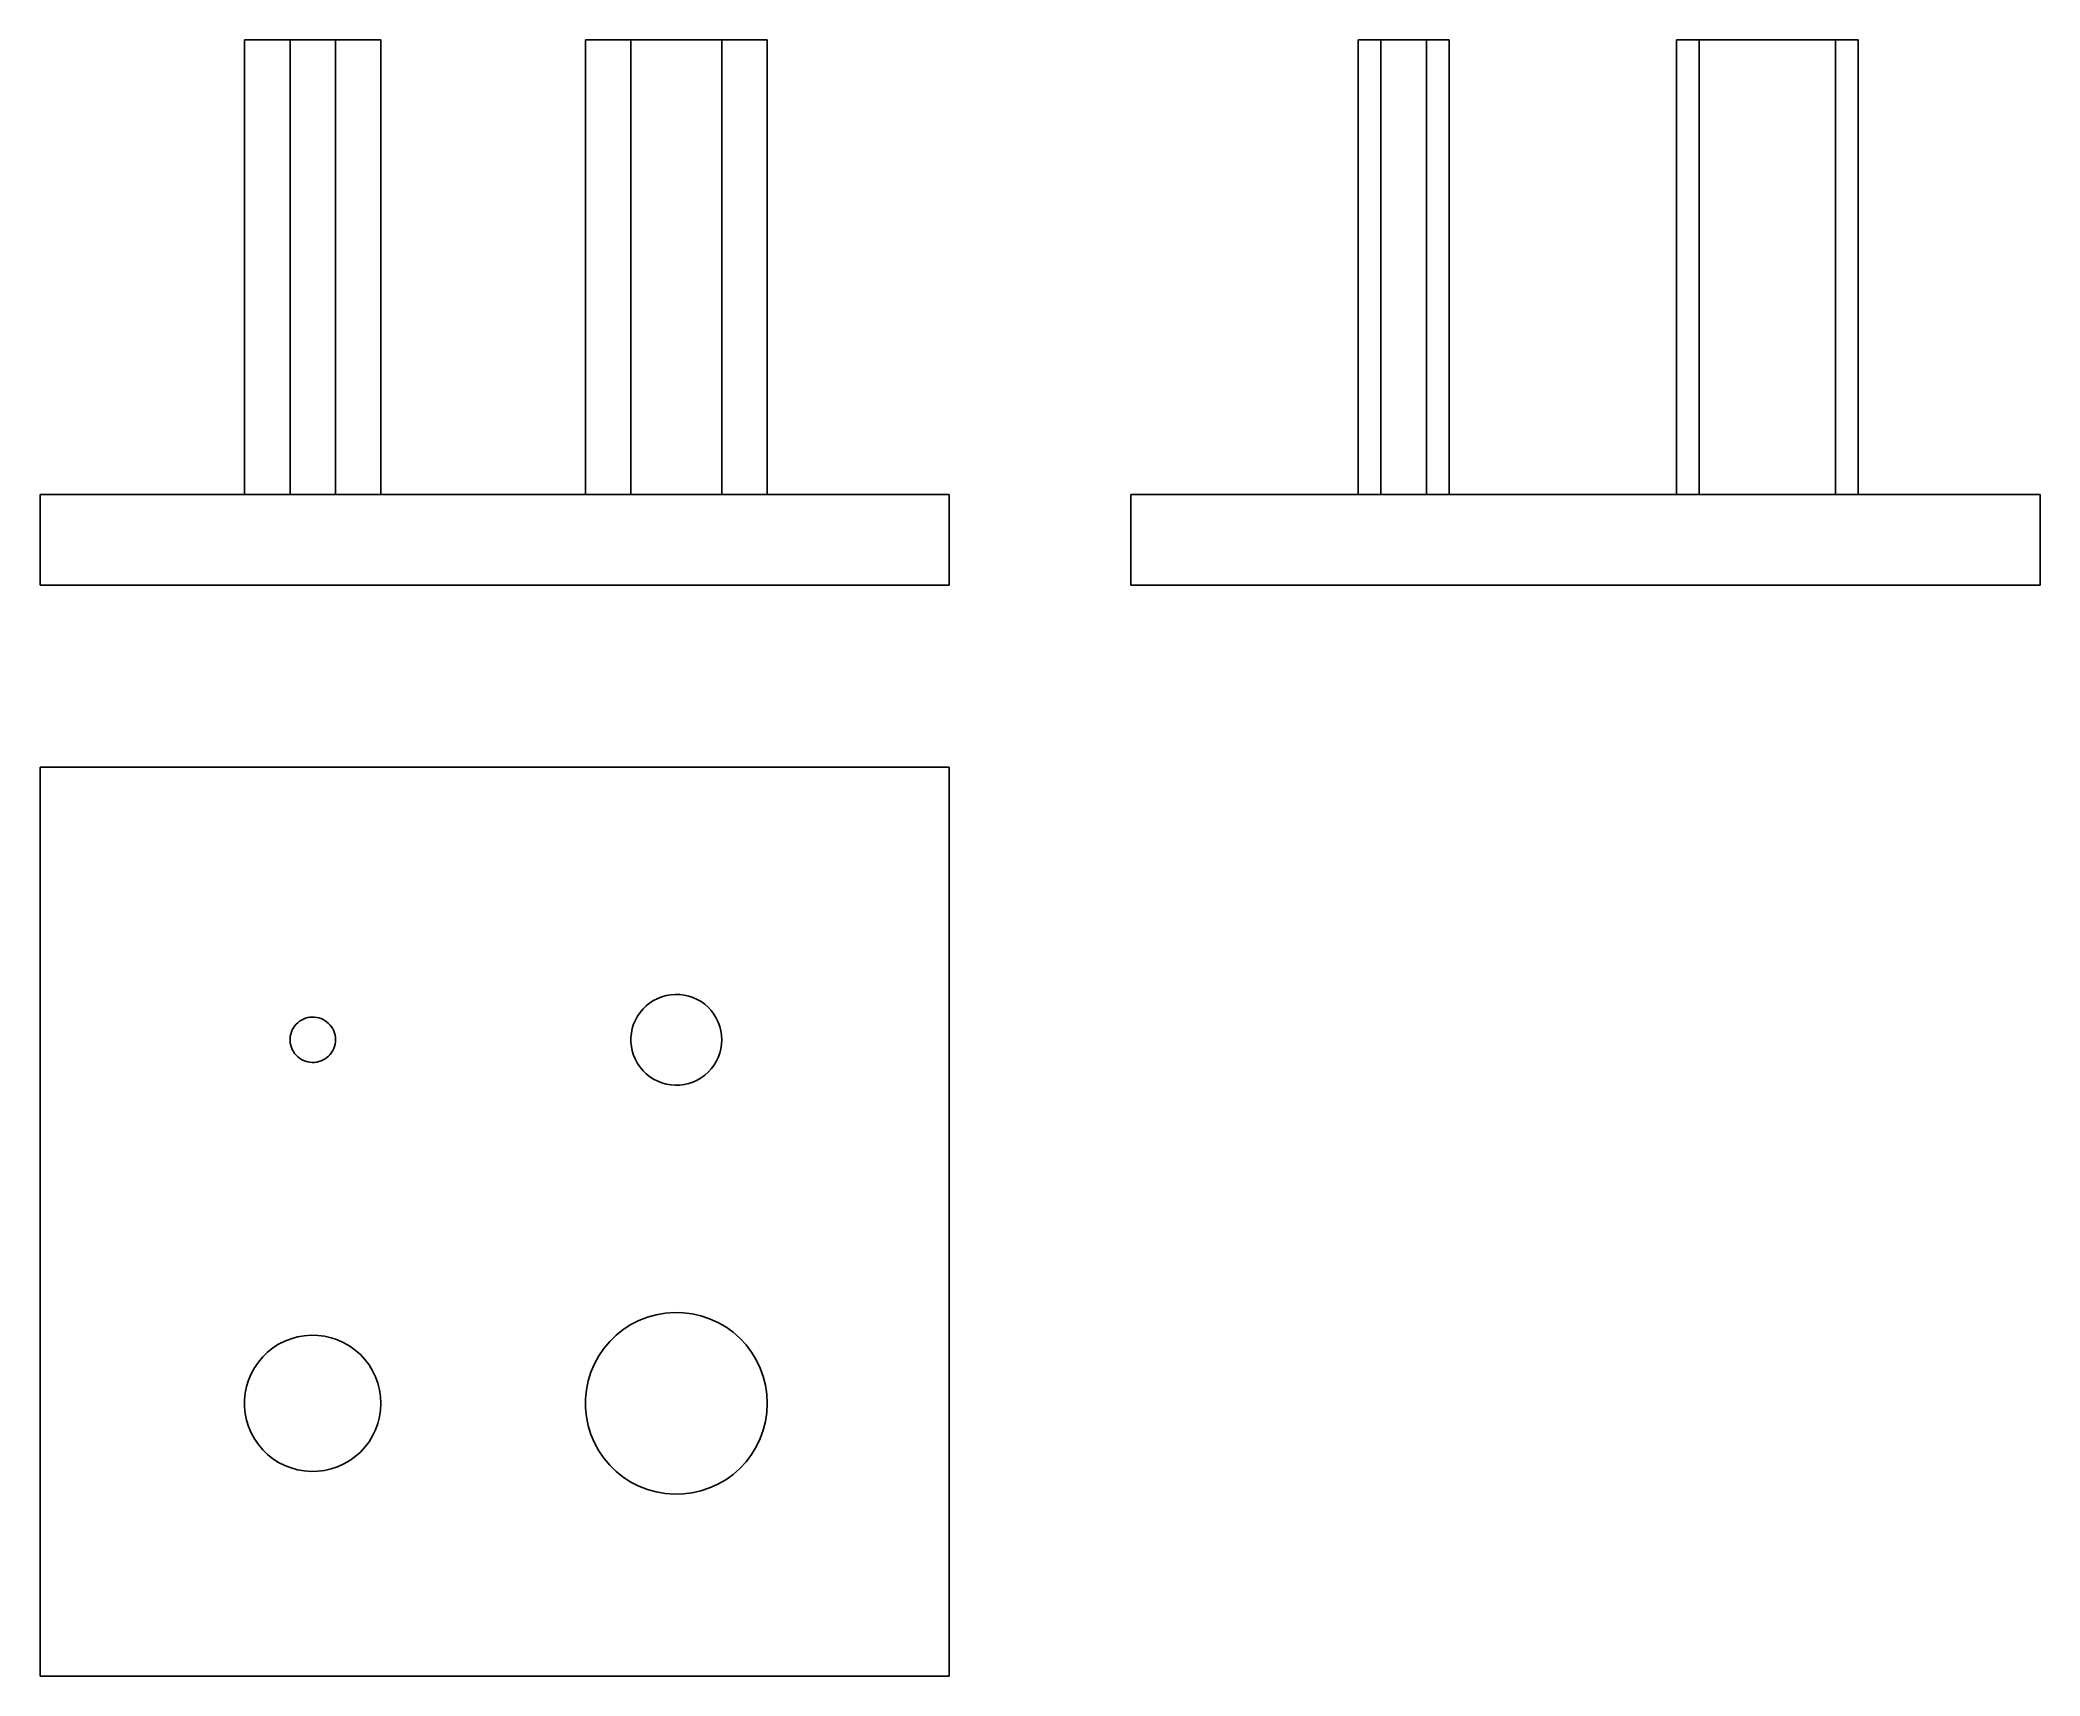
# Model space of a CAD drawing. Extents: x 0 to 1.65, y 0 to 1.35.
import ezdxf

# ---------------------------------------------------------------- set-up
doc = ezdxf.new("R2010")
doc.units = 0
doc.linetypes.add('HIDDEN', pattern=[0.037501, 0.025013, -0.012488])
for name, color, linetype in [('FRONT', 7, 'CONTINUOUS'), ('FRONT_HID', 7, 'HIDDEN'), ('LEFT', 7, 'CONTINUOUS'), ('LEFT_HID', 7, 'HIDDEN'), ('TOP', 7, 'CONTINUOUS')]:
    doc.layers.add(name, color=color, linetype=linetype)

msp = doc.modelspace()

# ---------------------------------------------------------------- linework, layer by layer
at = {"layer": 'FRONT'}
for p, q in [((0.28125, 1.35), (0.16875, 1.35)), ((0.16875, 1.35), (0.16875, 0.975)), ((0.24375, 1.35), (0.20625, 1.35)), ((0.20625, 1.35), (0.20625, 0.975)), ((0.24375, 0.975), (0.24375, 1.35)), ((0.28125, 0.975), (0.28125, 1.35)), ((0.4875, 1.35), (0.45, 1.35)), ((0.45, 1.35), (0.45, 0.975)), ((0.5625, 1.35), (0.4875, 1.35)), ((0.4875, 1.35), (0.4875, 0.975)), ((0.5625, 0.975), (0.5625, 1.35)), ((0.6, 0.975), (0.6, 1.35)), ((0.75, 0.975), (0, 0.975)), ((0, 0.9), (0, 0.975)), ((0.75, 0.9), (0.75, 0.975)), ((0.75, 0.9), (0, 0.9))]:
    msp.add_line(p, q, dxfattribs=at)
at = {"layer": 'FRONT_HID', "linetype": 'HIDDEN'}
for p, q in [((0.45, 1.35), (0.6, 1.35)), ((0.6, 1.35), (0.4875, 1.35)), ((0.28125, 0.975), (0.16875, 0.975)), ((0.16875, 0.975), (0.28125, 0.975)), ((0.24375, 0.975), (0.20625, 0.975)), ((0.20625, 0.975), (0.24375, 0.975)), ((0.6, 0.975), (0.45, 0.975)), ((0.45, 0.975), (0.6, 0.975)), ((0.5625, 0.975), (0.4875, 0.975)), ((0.4875, 0.975), (0.5625, 0.975)), ((0.174107, 0.9), (0.170536, 0.9)), ((0.170536, 0.9), (0.174107, 0.9)), ((0.177679, 0.9), (0.174107, 0.9)), ((0.174107, 0.9), (0.177679, 0.9)), ((0.18125, 0.9), (0.177679, 0.9)), ((0.177679, 0.9), (0.18125, 0.9)), ((0.184821, 0.9), (0.18125, 0.9)), ((0.18125, 0.9), (0.184821, 0.9)), ((0.188393, 0.9), (0.184821, 0.9)), ((0.184821, 0.9), (0.188393, 0.9)), ((0.191964, 0.9), (0.188393, 0.9)), ((0.188393, 0.9), (0.191964, 0.9)), ((0.195536, 0.9), (0.191964, 0.9)), ((0.191964, 0.9), (0.195536, 0.9)), ((0.199107, 0.9), (0.195536, 0.9)), ((0.195536, 0.9), (0.199107, 0.9)), ((0.202679, 0.9), (0.199107, 0.9)), ((0.199107, 0.9), (0.202679, 0.9)), ((0.20625, 0.9), (0.202679, 0.9)), ((0.202679, 0.9), (0.20625, 0.9)), ((0.209821, 0.9), (0.20625, 0.9)), ((0.20625, 0.9), (0.209821, 0.9)), ((0.208036, 0.9), (0.206845, 0.9)), ((0.206845, 0.9), (0.208036, 0.9)), ((0.209226, 0.9), (0.208036, 0.9)), ((0.208036, 0.9), (0.209226, 0.9)), ((0.210417, 0.9), (0.209226, 0.9)), ((0.209226, 0.9), (0.210417, 0.9)), ((0.213393, 0.9), (0.209821, 0.9)), ((0.209821, 0.9), (0.213393, 0.9)), ((0.211607, 0.9), (0.210417, 0.9)), ((0.210417, 0.9), (0.211607, 0.9)), ((0.212798, 0.9), (0.211607, 0.9)), ((0.211607, 0.9), (0.212798, 0.9)), ((0.213988, 0.9), (0.212798, 0.9)), ((0.212798, 0.9), (0.213988, 0.9)), ((0.216964, 0.9), (0.213393, 0.9)), ((0.213393, 0.9), (0.216964, 0.9)), ((0.215179, 0.9), (0.213988, 0.9)), ((0.213988, 0.9), (0.215179, 0.9)), ((0.216369, 0.9), (0.215179, 0.9)), ((0.215179, 0.9), (0.216369, 0.9)), ((0.21756, 0.9), (0.216369, 0.9)), ((0.216369, 0.9), (0.21756, 0.9)), ((0.220536, 0.9), (0.216964, 0.9)), ((0.216964, 0.9), (0.220536, 0.9)), ((0.21875, 0.9), (0.21756, 0.9)), ((0.21756, 0.9), (0.21875, 0.9)), ((0.21994, 0.9), (0.21875, 0.9)), ((0.21875, 0.9), (0.21994, 0.9)), ((0.221131, 0.9), (0.21994, 0.9)), ((0.21994, 0.9), (0.221131, 0.9)), ((0.224107, 0.9), (0.220536, 0.9)), ((0.220536, 0.9), (0.224107, 0.9)), ((0.222321, 0.9), (0.221131, 0.9)), ((0.221131, 0.9), (0.222321, 0.9)), ((0.223512, 0.9), (0.222321, 0.9)), ((0.222321, 0.9), (0.223512, 0.9)), ((0.224702, 0.9), (0.223512, 0.9)), ((0.223512, 0.9), (0.224702, 0.9)), ((0.227679, 0.9), (0.224107, 0.9)), ((0.224107, 0.9), (0.227679, 0.9)), ((0.225893, 0.9), (0.224702, 0.9)), ((0.224702, 0.9), (0.225893, 0.9)), ((0.227083, 0.9), (0.225893, 0.9)), ((0.225893, 0.9), (0.227083, 0.9)), ((0.228274, 0.9), (0.227083, 0.9)), ((0.227083, 0.9), (0.228274, 0.9)), ((0.23125, 0.9), (0.227679, 0.9)), ((0.227679, 0.9), (0.23125, 0.9)), ((0.229464, 0.9), (0.228274, 0.9)), ((0.228274, 0.9), (0.229464, 0.9)), ((0.230655, 0.9), (0.229464, 0.9)), ((0.229464, 0.9), (0.230655, 0.9)), ((0.231845, 0.9), (0.230655, 0.9)), ((0.230655, 0.9), (0.231845, 0.9)), ((0.234821, 0.9), (0.23125, 0.9)), ((0.23125, 0.9), (0.234821, 0.9)), ((0.233036, 0.9), (0.231845, 0.9)), ((0.231845, 0.9), (0.233036, 0.9)), ((0.234226, 0.9), (0.233036, 0.9)), ((0.233036, 0.9), (0.234226, 0.9)), ((0.235417, 0.9), (0.234226, 0.9)), ((0.234226, 0.9), (0.235417, 0.9)), ((0.238393, 0.9), (0.234821, 0.9)), ((0.234821, 0.9), (0.238393, 0.9)), ((0.236607, 0.9), (0.235417, 0.9)), ((0.235417, 0.9), (0.236607, 0.9)), ((0.237798, 0.9), (0.236607, 0.9)), ((0.236607, 0.9), (0.237798, 0.9)), ((0.238988, 0.9), (0.237798, 0.9)), ((0.237798, 0.9), (0.238988, 0.9)), ((0.241964, 0.9), (0.238393, 0.9)), ((0.238393, 0.9), (0.241964, 0.9)), ((0.240179, 0.9), (0.238988, 0.9)), ((0.238988, 0.9), (0.240179, 0.9)), ((0.241369, 0.9), (0.240179, 0.9)), ((0.240179, 0.9), (0.241369, 0.9)), ((0.24256, 0.9), (0.241369, 0.9)), ((0.241369, 0.9), (0.24256, 0.9)), ((0.245536, 0.9), (0.241964, 0.9)), ((0.241964, 0.9), (0.245536, 0.9)), ((0.24375, 0.9), (0.24256, 0.9)), ((0.24256, 0.9), (0.24375, 0.9)), ((0.249107, 0.9), (0.245536, 0.9)), ((0.245536, 0.9), (0.249107, 0.9)), ((0.252679, 0.9), (0.249107, 0.9)), ((0.249107, 0.9), (0.252679, 0.9)), ((0.25625, 0.9), (0.252679, 0.9)), ((0.252679, 0.9), (0.25625, 0.9)), ((0.259821, 0.9), (0.25625, 0.9)), ((0.25625, 0.9), (0.259821, 0.9)), ((0.263393, 0.9), (0.259821, 0.9)), ((0.259821, 0.9), (0.263393, 0.9)), ((0.266964, 0.9), (0.263393, 0.9)), ((0.263393, 0.9), (0.266964, 0.9)), ((0.270536, 0.9), (0.266964, 0.9)), ((0.266964, 0.9), (0.270536, 0.9)), ((0.274107, 0.9), (0.270536, 0.9)), ((0.270536, 0.9), (0.274107, 0.9)), ((0.277679, 0.9), (0.274107, 0.9)), ((0.274107, 0.9), (0.277679, 0.9)), ((0.28125, 0.9), (0.277679, 0.9)), ((0.277679, 0.9), (0.28125, 0.9)), ((0.457143, 0.9), (0.452381, 0.9)), ((0.452381, 0.9), (0.457143, 0.9)), ((0.461905, 0.9), (0.457143, 0.9)), ((0.457143, 0.9), (0.461905, 0.9)), ((0.466667, 0.9), (0.461905, 0.9)), ((0.461905, 0.9), (0.466667, 0.9)), ((0.471429, 0.9), (0.466667, 0.9)), ((0.466667, 0.9), (0.471429, 0.9)), ((0.47619, 0.9), (0.471429, 0.9)), ((0.471429, 0.9), (0.47619, 0.9)), ((0.480952, 0.9), (0.47619, 0.9)), ((0.47619, 0.9), (0.480952, 0.9)), ((0.485714, 0.9), (0.480952, 0.9)), ((0.480952, 0.9), (0.485714, 0.9)), ((0.490476, 0.9), (0.485714, 0.9)), ((0.485714, 0.9), (0.490476, 0.9)), ((0.491071, 0.9), (0.48869, 0.9)), ((0.48869, 0.9), (0.491071, 0.9)), ((0.495238, 0.9), (0.490476, 0.9)), ((0.490476, 0.9), (0.495238, 0.9)), ((0.493452, 0.9), (0.491071, 0.9)), ((0.491071, 0.9), (0.493452, 0.9)), ((0.495833, 0.9), (0.493452, 0.9)), ((0.493452, 0.9), (0.495833, 0.9)), ((0.5, 0.9), (0.495238, 0.9)), ((0.495238, 0.9), (0.5, 0.9)), ((0.498214, 0.9), (0.495833, 0.9)), ((0.495833, 0.9), (0.498214, 0.9)), ((0.500595, 0.9), (0.498214, 0.9)), ((0.498214, 0.9), (0.500595, 0.9)), ((0.504762, 0.9), (0.5, 0.9)), ((0.5, 0.9), (0.504762, 0.9)), ((0.502976, 0.9), (0.500595, 0.9)), ((0.500595, 0.9), (0.502976, 0.9)), ((0.505357, 0.9), (0.502976, 0.9)), ((0.502976, 0.9), (0.505357, 0.9)), ((0.509524, 0.9), (0.504762, 0.9)), ((0.504762, 0.9), (0.509524, 0.9)), ((0.507738, 0.9), (0.505357, 0.9)), ((0.505357, 0.9), (0.507738, 0.9)), ((0.510119, 0.9), (0.507738, 0.9)), ((0.507738, 0.9), (0.510119, 0.9)), ((0.514286, 0.9), (0.509524, 0.9)), ((0.509524, 0.9), (0.514286, 0.9)), ((0.5125, 0.9), (0.510119, 0.9)), ((0.510119, 0.9), (0.5125, 0.9)), ((0.514881, 0.9), (0.5125, 0.9)), ((0.5125, 0.9), (0.514881, 0.9)), ((0.519048, 0.9), (0.514286, 0.9)), ((0.514286, 0.9), (0.519048, 0.9)), ((0.517262, 0.9), (0.514881, 0.9)), ((0.514881, 0.9), (0.517262, 0.9)), ((0.519643, 0.9), (0.517262, 0.9)), ((0.517262, 0.9), (0.519643, 0.9)), ((0.52381, 0.9), (0.519048, 0.9)), ((0.519048, 0.9), (0.52381, 0.9)), ((0.522024, 0.9), (0.519643, 0.9)), ((0.519643, 0.9), (0.522024, 0.9)), ((0.524405, 0.9), (0.522024, 0.9)), ((0.522024, 0.9), (0.524405, 0.9)), ((0.528571, 0.9), (0.52381, 0.9)), ((0.52381, 0.9), (0.528571, 0.9)), ((0.526786, 0.9), (0.524405, 0.9)), ((0.524405, 0.9), (0.526786, 0.9)), ((0.529167, 0.9), (0.526786, 0.9)), ((0.526786, 0.9), (0.529167, 0.9)), ((0.533333, 0.9), (0.528571, 0.9)), ((0.528571, 0.9), (0.533333, 0.9)), ((0.531548, 0.9), (0.529167, 0.9)), ((0.529167, 0.9), (0.531548, 0.9)), ((0.533929, 0.9), (0.531548, 0.9)), ((0.531548, 0.9), (0.533929, 0.9)), ((0.538095, 0.9), (0.533333, 0.9)), ((0.533333, 0.9), (0.538095, 0.9)), ((0.53631, 0.9), (0.533929, 0.9)), ((0.533929, 0.9), (0.53631, 0.9)), ((0.53869, 0.9), (0.53631, 0.9)), ((0.53631, 0.9), (0.53869, 0.9)), ((0.542857, 0.9), (0.538095, 0.9)), ((0.538095, 0.9), (0.542857, 0.9)), ((0.541071, 0.9), (0.53869, 0.9)), ((0.53869, 0.9), (0.541071, 0.9)), ((0.543452, 0.9), (0.541071, 0.9)), ((0.541071, 0.9), (0.543452, 0.9)), ((0.547619, 0.9), (0.542857, 0.9)), ((0.542857, 0.9), (0.547619, 0.9)), ((0.545833, 0.9), (0.543452, 0.9)), ((0.543452, 0.9), (0.545833, 0.9)), ((0.548214, 0.9), (0.545833, 0.9)), ((0.545833, 0.9), (0.548214, 0.9)), ((0.552381, 0.9), (0.547619, 0.9)), ((0.547619, 0.9), (0.552381, 0.9)), ((0.550595, 0.9), (0.548214, 0.9)), ((0.548214, 0.9), (0.550595, 0.9)), ((0.552976, 0.9), (0.550595, 0.9)), ((0.550595, 0.9), (0.552976, 0.9)), ((0.557143, 0.9), (0.552381, 0.9)), ((0.552381, 0.9), (0.557143, 0.9)), ((0.555357, 0.9), (0.552976, 0.9)), ((0.552976, 0.9), (0.555357, 0.9)), ((0.557738, 0.9), (0.555357, 0.9)), ((0.555357, 0.9), (0.557738, 0.9)), ((0.561905, 0.9), (0.557143, 0.9)), ((0.557143, 0.9), (0.561905, 0.9)), ((0.560119, 0.9), (0.557738, 0.9)), ((0.557738, 0.9), (0.560119, 0.9)), ((0.5625, 0.9), (0.560119, 0.9)), ((0.560119, 0.9), (0.5625, 0.9)), ((0.566667, 0.9), (0.561905, 0.9)), ((0.561905, 0.9), (0.566667, 0.9)), ((0.571429, 0.9), (0.566667, 0.9)), ((0.566667, 0.9), (0.571429, 0.9)), ((0.57619, 0.9), (0.571429, 0.9)), ((0.571429, 0.9), (0.57619, 0.9)), ((0.580952, 0.9), (0.57619, 0.9)), ((0.57619, 0.9), (0.580952, 0.9)), ((0.585714, 0.9), (0.580952, 0.9)), ((0.580952, 0.9), (0.585714, 0.9)), ((0.590476, 0.9), (0.585714, 0.9)), ((0.585714, 0.9), (0.590476, 0.9)), ((0.595238, 0.9), (0.590476, 0.9)), ((0.590476, 0.9), (0.595238, 0.9)), ((0.6, 0.9), (0.595238, 0.9)), ((0.595238, 0.9), (0.6, 0.9))]:
    msp.add_line(p, q, dxfattribs=at)
at = {"layer": 'LEFT'}
for p, q in [((1.0875, 1.35), (1.10625, 1.35)), ((1.0875, 1.35), (1.0875, 0.975)), ((1.10625, 1.35), (1.14375, 1.35)), ((1.10625, 1.35), (1.10625, 0.975)), ((1.14375, 1.35), (1.1625, 1.35)), ((1.14375, 1.35), (1.14375, 0.975)), ((1.1625, 1.35), (1.1625, 0.975)), ((1.35, 1.35), (1.36875, 1.35)), ((1.35, 1.35), (1.35, 0.975)), ((1.36875, 1.35), (1.48125, 1.35)), ((1.36875, 1.35), (1.36875, 0.975)), ((1.48125, 1.35), (1.5, 1.35)), ((1.48125, 1.35), (1.48125, 0.975)), ((1.5, 1.35), (1.5, 0.975)), ((0.9, 0.975), (1.65, 0.975)), ((0.9, 0.9), (0.9, 0.975)), ((1.65, 0.9), (1.65, 0.975)), ((0.9, 0.9), (1.65, 0.9))]:
    msp.add_line(p, q, dxfattribs=at)
at = {"layer": 'LEFT_HID', "linetype": 'HIDDEN'}
for p, q in [((1.125, 1.35), (1.0875, 1.35)), ((1.125, 1.35), (1.10625, 1.35)), ((1.14375, 1.35), (1.125, 1.35)), ((1.1625, 1.35), (1.125, 1.35)), ((1.425, 1.35), (1.35, 1.35)), ((1.425, 1.35), (1.36875, 1.35)), ((1.48125, 1.35), (1.425, 1.35)), ((1.5, 1.35), (1.425, 1.35)), ((1.125, 0.975), (1.0875, 0.975)), ((1.0875, 0.975), (1.1625, 0.975)), ((1.125, 0.975), (1.10625, 0.975)), ((1.10625, 0.975), (1.14375, 0.975)), ((1.14375, 0.975), (1.125, 0.975)), ((1.1625, 0.975), (1.125, 0.975)), ((1.425, 0.975), (1.35, 0.975)), ((1.35, 0.975), (1.5, 0.975)), ((1.425, 0.975), (1.36875, 0.975)), ((1.36875, 0.975), (1.48125, 0.975)), ((1.48125, 0.975), (1.425, 0.975)), ((1.5, 0.975), (1.425, 0.975)), ((1.090181, 0.9), (1.089021, 0.9)), ((1.089021, 0.9), (1.091342, 0.9)), ((1.092502, 0.9), (1.090181, 0.9)), ((1.091342, 0.9), (1.093663, 0.9)), ((1.094824, 0.9), (1.092502, 0.9)), ((1.093663, 0.9), (1.095984, 0.9)), ((1.097145, 0.9), (1.094824, 0.9)), ((1.095984, 0.9), (1.098306, 0.9)), ((1.099466, 0.9), (1.097145, 0.9)), ((1.098306, 0.9), (1.100627, 0.9)), ((1.101787, 0.9), (1.099466, 0.9)), ((1.100627, 0.9), (1.102948, 0.9)), ((1.104109, 0.9), (1.101787, 0.9)), ((1.102948, 0.9), (1.105269, 0.9)), ((1.10643, 0.9), (1.104109, 0.9)), ((1.105269, 0.9), (1.107591, 0.9)), ((1.108751, 0.9), (1.10643, 0.9)), ((1.107591, 0.9), (1.10701, 0.9)), ((1.10701, 0.9), (1.108171, 0.9)), ((1.108751, 0.9), (1.107591, 0.9)), ((1.107591, 0.9), (1.109912, 0.9)), ((1.108171, 0.9), (1.109332, 0.9)), ((1.109912, 0.9), (1.108751, 0.9)), ((1.111072, 0.9), (1.108751, 0.9)), ((1.109332, 0.9), (1.110492, 0.9)), ((1.111072, 0.9), (1.109912, 0.9)), ((1.109912, 0.9), (1.112233, 0.9)), ((1.110492, 0.9), (1.111653, 0.9)), ((1.112233, 0.9), (1.111072, 0.9)), ((1.113394, 0.9), (1.111072, 0.9)), ((1.111653, 0.9), (1.112813, 0.9)), ((1.113394, 0.9), (1.112233, 0.9)), ((1.112233, 0.9), (1.114554, 0.9)), ((1.112813, 0.9), (1.113974, 0.9)), ((1.114554, 0.9), (1.113394, 0.9)), ((1.115715, 0.9), (1.113394, 0.9)), ((1.113974, 0.9), (1.115135, 0.9)), ((1.115715, 0.9), (1.114554, 0.9)), ((1.114554, 0.9), (1.116876, 0.9)), ((1.115135, 0.9), (1.116295, 0.9)), ((1.116876, 0.9), (1.115715, 0.9)), ((1.118036, 0.9), (1.115715, 0.9)), ((1.116295, 0.9), (1.117456, 0.9)), ((1.118036, 0.9), (1.116876, 0.9)), ((1.116876, 0.9), (1.119197, 0.9)), ((1.117456, 0.9), (1.118617, 0.9)), ((1.119197, 0.9), (1.118036, 0.9)), ((1.120357, 0.9), (1.118036, 0.9)), ((1.118617, 0.9), (1.119777, 0.9)), ((1.120357, 0.9), (1.119197, 0.9)), ((1.119197, 0.9), (1.121518, 0.9)), ((1.119777, 0.9), (1.120938, 0.9)), ((1.121518, 0.9), (1.120357, 0.9)), ((1.122679, 0.9), (1.120357, 0.9)), ((1.120938, 0.9), (1.122098, 0.9)), ((1.122679, 0.9), (1.121518, 0.9)), ((1.121518, 0.9), (1.123839, 0.9)), ((1.122098, 0.9), (1.123259, 0.9)), ((1.123839, 0.9), (1.122679, 0.9)), ((1.125, 0.9), (1.122679, 0.9)), ((1.123259, 0.9), (1.12442, 0.9)), ((1.125, 0.9), (1.123839, 0.9)), ((1.123839, 0.9), (1.126161, 0.9)), ((1.12442, 0.9), (1.12558, 0.9)), ((1.126161, 0.9), (1.125, 0.9)), ((1.127321, 0.9), (1.125, 0.9)), ((1.12558, 0.9), (1.126741, 0.9)), ((1.127321, 0.9), (1.126161, 0.9)), ((1.126161, 0.9), (1.128482, 0.9)), ((1.126741, 0.9), (1.127902, 0.9)), ((1.128482, 0.9), (1.127321, 0.9)), ((1.129643, 0.9), (1.127321, 0.9)), ((1.127902, 0.9), (1.129062, 0.9)), ((1.129643, 0.9), (1.128482, 0.9)), ((1.128482, 0.9), (1.130803, 0.9)), ((1.129062, 0.9), (1.130223, 0.9)), ((1.130803, 0.9), (1.129643, 0.9)), ((1.131964, 0.9), (1.129643, 0.9)), ((1.130223, 0.9), (1.131383, 0.9)), ((1.131964, 0.9), (1.130803, 0.9)), ((1.130803, 0.9), (1.133124, 0.9)), ((1.131383, 0.9), (1.132544, 0.9)), ((1.133124, 0.9), (1.131964, 0.9)), ((1.134285, 0.9), (1.131964, 0.9)), ((1.132544, 0.9), (1.133705, 0.9)), ((1.134285, 0.9), (1.133124, 0.9)), ((1.133124, 0.9), (1.135446, 0.9)), ((1.133705, 0.9), (1.134865, 0.9)), ((1.135446, 0.9), (1.134285, 0.9)), ((1.136606, 0.9), (1.134285, 0.9)), ((1.134865, 0.9), (1.136026, 0.9)), ((1.136606, 0.9), (1.135446, 0.9)), ((1.135446, 0.9), (1.137767, 0.9)), ((1.136026, 0.9), (1.137187, 0.9)), ((1.137767, 0.9), (1.136606, 0.9)), ((1.138928, 0.9), (1.136606, 0.9)), ((1.137187, 0.9), (1.138347, 0.9)), ((1.138928, 0.9), (1.137767, 0.9)), ((1.137767, 0.9), (1.140088, 0.9)), ((1.138347, 0.9), (1.139508, 0.9)), ((1.140088, 0.9), (1.138928, 0.9)), ((1.141249, 0.9), (1.138928, 0.9)), ((1.139508, 0.9), (1.140668, 0.9)), ((1.141249, 0.9), (1.140088, 0.9)), ((1.140088, 0.9), (1.142409, 0.9)), ((1.140668, 0.9), (1.141829, 0.9)), ((1.142409, 0.9), (1.141249, 0.9)), ((1.14357, 0.9), (1.141249, 0.9)), ((1.141829, 0.9), (1.14299, 0.9)), ((1.14299, 0.9), (1.142409, 0.9)), ((1.142409, 0.9), (1.144731, 0.9)), ((1.145891, 0.9), (1.14357, 0.9)), ((1.144731, 0.9), (1.147052, 0.9)), ((1.148213, 0.9), (1.145891, 0.9)), ((1.147052, 0.9), (1.149373, 0.9)), ((1.150534, 0.9), (1.148213, 0.9)), ((1.149373, 0.9), (1.151694, 0.9)), ((1.152855, 0.9), (1.150534, 0.9)), ((1.151694, 0.9), (1.154016, 0.9)), ((1.155176, 0.9), (1.152855, 0.9)), ((1.154016, 0.9), (1.156337, 0.9)), ((1.157498, 0.9), (1.155176, 0.9)), ((1.156337, 0.9), (1.158658, 0.9)), ((1.159819, 0.9), (1.157498, 0.9)), ((1.158658, 0.9), (1.160979, 0.9)), ((1.160979, 0.9), (1.159819, 0.9)), ((1.355362, 0.9), (1.353041, 0.9)), ((1.353041, 0.9), (1.357684, 0.9)), ((1.360005, 0.9), (1.355362, 0.9)), ((1.357684, 0.9), (1.362326, 0.9)), ((1.364647, 0.9), (1.360005, 0.9)), ((1.362326, 0.9), (1.366969, 0.9)), ((1.36929, 0.9), (1.364647, 0.9)), ((1.366969, 0.9), (1.371611, 0.9)), ((1.373932, 0.9), (1.36929, 0.9)), ((1.372772, 0.9), (1.371031, 0.9)), ((1.371031, 0.9), (1.374513, 0.9)), ((1.371611, 0.9), (1.376254, 0.9)), ((1.376254, 0.9), (1.372772, 0.9)), ((1.378575, 0.9), (1.373932, 0.9)), ((1.374513, 0.9), (1.377995, 0.9)), ((1.379735, 0.9), (1.376254, 0.9)), ((1.376254, 0.9), (1.380896, 0.9)), ((1.377995, 0.9), (1.381476, 0.9)), ((1.383217, 0.9), (1.378575, 0.9)), ((1.383217, 0.9), (1.379735, 0.9)), ((1.380896, 0.9), (1.385539, 0.9)), ((1.381476, 0.9), (1.384958, 0.9)), ((1.386699, 0.9), (1.383217, 0.9)), ((1.38786, 0.9), (1.383217, 0.9)), ((1.384958, 0.9), (1.38844, 0.9)), ((1.385539, 0.9), (1.390181, 0.9)), ((1.390181, 0.9), (1.386699, 0.9)), ((1.392502, 0.9), (1.38786, 0.9)), ((1.38844, 0.9), (1.391922, 0.9)), ((1.393663, 0.9), (1.390181, 0.9)), ((1.390181, 0.9), (1.394824, 0.9)), ((1.391922, 0.9), (1.395404, 0.9)), ((1.397145, 0.9), (1.392502, 0.9)), ((1.397145, 0.9), (1.393663, 0.9)), ((1.394824, 0.9), (1.399466, 0.9)), ((1.395404, 0.9), (1.398886, 0.9)), ((1.400627, 0.9), (1.397145, 0.9)), ((1.401787, 0.9), (1.397145, 0.9)), ((1.398886, 0.9), (1.402368, 0.9)), ((1.399466, 0.9), (1.404109, 0.9)), ((1.404109, 0.9), (1.400627, 0.9)), ((1.40643, 0.9), (1.401787, 0.9)), ((1.402368, 0.9), (1.40585, 0.9)), ((1.407591, 0.9), (1.404109, 0.9)), ((1.404109, 0.9), (1.408751, 0.9)), ((1.40585, 0.9), (1.409332, 0.9)), ((1.411072, 0.9), (1.40643, 0.9)), ((1.411072, 0.9), (1.407591, 0.9)), ((1.408751, 0.9), (1.413394, 0.9)), ((1.409332, 0.9), (1.412813, 0.9)), ((1.414554, 0.9), (1.411072, 0.9)), ((1.415715, 0.9), (1.411072, 0.9)), ((1.412813, 0.9), (1.416295, 0.9)), ((1.413394, 0.9), (1.418036, 0.9)), ((1.418036, 0.9), (1.414554, 0.9)), ((1.420357, 0.9), (1.415715, 0.9)), ((1.416295, 0.9), (1.419777, 0.9)), ((1.421518, 0.9), (1.418036, 0.9)), ((1.418036, 0.9), (1.422679, 0.9)), ((1.419777, 0.9), (1.423259, 0.9)), ((1.425, 0.9), (1.420357, 0.9)), ((1.425, 0.9), (1.421518, 0.9)), ((1.422679, 0.9), (1.427321, 0.9)), ((1.423259, 0.9), (1.426741, 0.9)), ((1.428482, 0.9), (1.425, 0.9)), ((1.429643, 0.9), (1.425, 0.9)), ((1.426741, 0.9), (1.430223, 0.9)), ((1.427321, 0.9), (1.431964, 0.9)), ((1.431964, 0.9), (1.428482, 0.9)), ((1.434285, 0.9), (1.429643, 0.9)), ((1.430223, 0.9), (1.433705, 0.9)), ((1.435446, 0.9), (1.431964, 0.9)), ((1.431964, 0.9), (1.436606, 0.9)), ((1.433705, 0.9), (1.437187, 0.9)), ((1.438928, 0.9), (1.434285, 0.9)), ((1.438928, 0.9), (1.435446, 0.9)), ((1.436606, 0.9), (1.441249, 0.9)), ((1.437187, 0.9), (1.440668, 0.9)), ((1.442409, 0.9), (1.438928, 0.9)), ((1.44357, 0.9), (1.438928, 0.9)), ((1.440668, 0.9), (1.44415, 0.9)), ((1.441249, 0.9), (1.445891, 0.9)), ((1.445891, 0.9), (1.442409, 0.9)), ((1.448213, 0.9), (1.44357, 0.9)), ((1.44415, 0.9), (1.447632, 0.9)), ((1.449373, 0.9), (1.445891, 0.9)), ((1.445891, 0.9), (1.450534, 0.9)), ((1.447632, 0.9), (1.451114, 0.9)), ((1.452855, 0.9), (1.448213, 0.9)), ((1.452855, 0.9), (1.449373, 0.9)), ((1.450534, 0.9), (1.455176, 0.9)), ((1.451114, 0.9), (1.454596, 0.9)), ((1.456337, 0.9), (1.452855, 0.9)), ((1.457498, 0.9), (1.452855, 0.9)), ((1.454596, 0.9), (1.458078, 0.9)), ((1.455176, 0.9), (1.459819, 0.9)), ((1.459819, 0.9), (1.456337, 0.9)), ((1.46214, 0.9), (1.457498, 0.9)), ((1.458078, 0.9), (1.46156, 0.9)), ((1.463301, 0.9), (1.459819, 0.9)), ((1.459819, 0.9), (1.464461, 0.9)), ((1.46156, 0.9), (1.465042, 0.9)), ((1.466783, 0.9), (1.46214, 0.9)), ((1.466783, 0.9), (1.463301, 0.9)), ((1.464461, 0.9), (1.469104, 0.9)), ((1.465042, 0.9), (1.468524, 0.9)), ((1.470265, 0.9), (1.466783, 0.9)), ((1.471425, 0.9), (1.466783, 0.9)), ((1.468524, 0.9), (1.472005, 0.9)), ((1.469104, 0.9), (1.473746, 0.9)), ((1.473746, 0.9), (1.470265, 0.9)), ((1.476068, 0.9), (1.471425, 0.9)), ((1.472005, 0.9), (1.475487, 0.9)), ((1.477228, 0.9), (1.473746, 0.9)), ((1.473746, 0.9), (1.478389, 0.9)), ((1.475487, 0.9), (1.478969, 0.9)), ((1.48071, 0.9), (1.476068, 0.9)), ((1.478969, 0.9), (1.477228, 0.9)), ((1.478389, 0.9), (1.483031, 0.9)), ((1.485353, 0.9), (1.48071, 0.9)), ((1.483031, 0.9), (1.487674, 0.9)), ((1.489995, 0.9), (1.485353, 0.9)), ((1.487674, 0.9), (1.492316, 0.9)), ((1.494638, 0.9), (1.489995, 0.9)), ((1.492316, 0.9), (1.496959, 0.9)), ((1.496959, 0.9), (1.494638, 0.9))]:
    msp.add_line(p, q, dxfattribs=at)
at = {"layer": 'TOP'}
for p, q in [((0.75, 0.75), (0, 0.75)), ((0, 0.75), (0, 0)), ((0.75, 0), (0.75, 0.75)), ((0.516655, 0.56156), (0.513057, 0.560547)), ((0.520337, 0.562209), (0.516655, 0.56156)), ((0.524065, 0.562488), (0.520337, 0.562209)), ((0.527802, 0.562395), (0.524065, 0.562488)), ((0.531512, 0.56193), (0.527802, 0.562395)), ((0.535157, 0.561098), (0.531512, 0.56193)), ((0.5387, 0.559908), (0.535157, 0.561098)), ((0.493002, 0.544554), (0.491214, 0.541271)), ((0.495108, 0.547643), (0.493002, 0.544554)), ((0.497511, 0.550506), (0.495108, 0.547643)), ((0.500187, 0.553117), (0.497511, 0.550506)), ((0.50311, 0.555448), (0.500187, 0.553117)), ((0.50625, 0.557476), (0.50311, 0.555448)), ((0.509577, 0.559181), (0.50625, 0.557476)), ((0.513057, 0.560547), (0.509577, 0.559181)), ((0.542108, 0.55837), (0.5387, 0.559908)), ((0.545345, 0.556501), (0.542108, 0.55837)), ((0.548381, 0.554319), (0.545345, 0.556501)), ((0.551184, 0.551845), (0.548381, 0.554319)), ((0.553727, 0.549105), (0.551184, 0.551845)), ((0.555984, 0.546125), (0.553727, 0.549105)), ((0.557933, 0.542935), (0.555984, 0.546125)), ((0.20683, 0.529627), (0.206459, 0.527795)), ((0.207381, 0.531413), (0.20683, 0.529627)), ((0.208107, 0.533135), (0.207381, 0.531413)), ((0.209001, 0.534777), (0.208107, 0.533135)), ((0.210054, 0.536321), (0.209001, 0.534777)), ((0.211255, 0.537753), (0.210054, 0.536321)), ((0.212593, 0.539058), (0.211255, 0.537753)), ((0.214055, 0.540224), (0.212593, 0.539058)), ((0.215625, 0.541238), (0.214055, 0.540224)), ((0.217288, 0.542091), (0.215625, 0.541238)), ((0.219028, 0.542774), (0.217288, 0.542091)), ((0.220828, 0.54328), (0.219028, 0.542774)), ((0.222669, 0.543604), (0.220828, 0.54328)), ((0.224533, 0.543744), (0.222669, 0.543604)), ((0.226401, 0.543698), (0.224533, 0.543744)), ((0.228256, 0.543465), (0.226401, 0.543698)), ((0.230078, 0.543049), (0.228256, 0.543465)), ((0.23185, 0.542454), (0.230078, 0.543049)), ((0.233554, 0.541685), (0.23185, 0.542454)), ((0.235173, 0.54075), (0.233554, 0.541685)), ((0.23669, 0.539659), (0.235173, 0.54075)), ((0.238092, 0.538423), (0.23669, 0.539659)), ((0.239363, 0.537052), (0.238092, 0.538423)), ((0.240492, 0.535562), (0.239363, 0.537052)), ((0.241467, 0.533967), (0.240492, 0.535562)), ((0.242278, 0.532283), (0.241467, 0.533967)), ((0.242917, 0.530527), (0.242278, 0.532283)), ((0.243378, 0.528715), (0.242917, 0.530527)), ((0.243657, 0.526867), (0.243378, 0.528715)), ((0.487919, 0.530589), (0.487547, 0.526869)), ((0.48866, 0.534253), (0.487919, 0.530589)), ((0.489762, 0.537826), (0.48866, 0.534253)), ((0.491214, 0.541271), (0.489762, 0.537826)), ((0.559555, 0.539566), (0.557933, 0.542935)), ((0.560834, 0.536053), (0.559555, 0.539566)), ((0.561756, 0.53243), (0.560834, 0.536053)), ((0.562314, 0.528734), (0.561756, 0.53243)), ((0.5625, 0.525), (0.562314, 0.528734)), ((0.206459, 0.527795), (0.206273, 0.525935)), ((0.206273, 0.525935), (0.206273, 0.524065)), ((0.206273, 0.524065), (0.206459, 0.522205)), ((0.206459, 0.522205), (0.20683, 0.520373)), ((0.20683, 0.520373), (0.207381, 0.518587)), ((0.207381, 0.518587), (0.208107, 0.516865)), ((0.208107, 0.516865), (0.209001, 0.515223)), ((0.209001, 0.515223), (0.210054, 0.513679)), ((0.210054, 0.513679), (0.211255, 0.512247)), ((0.211255, 0.512247), (0.212593, 0.510942)), ((0.23669, 0.510341), (0.238092, 0.511577)), ((0.238092, 0.511577), (0.239363, 0.512948)), ((0.239363, 0.512948), (0.240492, 0.514438)), ((0.240492, 0.514438), (0.241467, 0.516033)), ((0.241467, 0.516033), (0.242278, 0.517717)), ((0.242278, 0.517717), (0.242917, 0.519473)), ((0.242917, 0.519473), (0.243378, 0.521285)), ((0.243378, 0.521285), (0.243657, 0.523133)), ((0.24375, 0.525), (0.243657, 0.526867)), ((0.243657, 0.523133), (0.24375, 0.525)), ((0.487547, 0.526869), (0.487547, 0.523131)), ((0.487547, 0.523131), (0.487919, 0.519411)), ((0.487919, 0.519411), (0.48866, 0.515747)), ((0.48866, 0.515747), (0.489762, 0.512174)), ((0.489762, 0.512174), (0.491214, 0.508729)), ((0.559555, 0.510434), (0.560834, 0.513947)), ((0.560834, 0.513947), (0.561756, 0.51757)), ((0.561756, 0.51757), (0.562314, 0.521266)), ((0.562314, 0.521266), (0.5625, 0.525)), ((0.212593, 0.510942), (0.214055, 0.509776)), ((0.214055, 0.509776), (0.215625, 0.508762)), ((0.215625, 0.508762), (0.217288, 0.507909)), ((0.217288, 0.507909), (0.219028, 0.507226)), ((0.219028, 0.507226), (0.220828, 0.50672)), ((0.220828, 0.50672), (0.222669, 0.506396)), ((0.222669, 0.506396), (0.224533, 0.506256)), ((0.224533, 0.506256), (0.226401, 0.506302)), ((0.226401, 0.506302), (0.228256, 0.506535)), ((0.228256, 0.506535), (0.230078, 0.506951)), ((0.230078, 0.506951), (0.23185, 0.507546)), ((0.23185, 0.507546), (0.233554, 0.508315)), ((0.233554, 0.508315), (0.235173, 0.50925)), ((0.235173, 0.50925), (0.23669, 0.510341)), ((0.491214, 0.508729), (0.493002, 0.505446)), ((0.493002, 0.505446), (0.495108, 0.502357)), ((0.495108, 0.502357), (0.497511, 0.499494)), ((0.497511, 0.499494), (0.500187, 0.496883)), ((0.500187, 0.496883), (0.50311, 0.494552)), ((0.545345, 0.493499), (0.548381, 0.495681)), ((0.548381, 0.495681), (0.551184, 0.498155)), ((0.551184, 0.498155), (0.553727, 0.500895)), ((0.553727, 0.500895), (0.555984, 0.503875)), ((0.555984, 0.503875), (0.557933, 0.507065)), ((0.557933, 0.507065), (0.559555, 0.510434)), ((0.50311, 0.494552), (0.50625, 0.492524)), ((0.50625, 0.492524), (0.509577, 0.490819)), ((0.509577, 0.490819), (0.513057, 0.489453)), ((0.513057, 0.489453), (0.516655, 0.48844)), ((0.516655, 0.48844), (0.520337, 0.487791)), ((0.520337, 0.487791), (0.524065, 0.487512)), ((0.524065, 0.487512), (0.527802, 0.487605)), ((0.527802, 0.487605), (0.531512, 0.48807)), ((0.531512, 0.48807), (0.535157, 0.488902)), ((0.535157, 0.488902), (0.5387, 0.490092)), ((0.5387, 0.490092), (0.542108, 0.49163)), ((0.542108, 0.49163), (0.545345, 0.493499)), ((0.508311, 0.29812), (0.501114, 0.296095)), ((0.515674, 0.299418), (0.508311, 0.29812)), ((0.52313, 0.299977), (0.515674, 0.299418)), ((0.530605, 0.29979), (0.52313, 0.299977)), ((0.538024, 0.298861), (0.530605, 0.29979)), ((0.545313, 0.297197), (0.538024, 0.298861)), ((0.552401, 0.294816), (0.545313, 0.297197)), ((0.218006, 0.280813), (0.212483, 0.27984)), ((0.223598, 0.281233), (0.218006, 0.280813)), ((0.229204, 0.281093), (0.223598, 0.281233)), ((0.234768, 0.280395), (0.229204, 0.281093)), ((0.475374, 0.281234), (0.470021, 0.276013)), ((0.481219, 0.285895), (0.475374, 0.281234)), ((0.4875, 0.289952), (0.481219, 0.285895)), ((0.494153, 0.293363), (0.4875, 0.289952)), ((0.501114, 0.296095), (0.494153, 0.293363)), ((0.559216, 0.29174), (0.552401, 0.294816)), ((0.565691, 0.288002), (0.559216, 0.29174)), ((0.571762, 0.283637), (0.565691, 0.288002)), ((0.577368, 0.27869), (0.571762, 0.283637)), ((0.18778, 0.267175), (0.183766, 0.26326)), ((0.192164, 0.270672), (0.18778, 0.267175)), ((0.196875, 0.273714), (0.192164, 0.270672)), ((0.201865, 0.276272), (0.196875, 0.273714)), ((0.207085, 0.278321), (0.201865, 0.276272)), ((0.212483, 0.27984), (0.207085, 0.278321)), ((0.240235, 0.279148), (0.234768, 0.280395)), ((0.24555, 0.277362), (0.240235, 0.279148)), ((0.250662, 0.275055), (0.24555, 0.277362)), ((0.255518, 0.272251), (0.250662, 0.275055)), ((0.260071, 0.268978), (0.255518, 0.272251)), ((0.264276, 0.265268), (0.260071, 0.268978)), ((0.26809, 0.261157), (0.264276, 0.265268)), ((0.461003, 0.264108), (0.457427, 0.257541)), ((0.465215, 0.270285), (0.461003, 0.264108)), ((0.470021, 0.276013), (0.465215, 0.270285)), ((0.582453, 0.273209), (0.577368, 0.27869)), ((0.586968, 0.267249), (0.582453, 0.273209)), ((0.590867, 0.260869), (0.586968, 0.267249)), ((0.174321, 0.249406), (0.172142, 0.244239)), ((0.177002, 0.254331), (0.174321, 0.249406)), ((0.180161, 0.258964), (0.177002, 0.254331)), ((0.183766, 0.26326), (0.180161, 0.258964)), ((0.271476, 0.256687), (0.26809, 0.261157)), ((0.2744, 0.251902), (0.271476, 0.256687)), ((0.276833, 0.246849), (0.2744, 0.251902)), ((0.454523, 0.250652), (0.452319, 0.243507)), ((0.457427, 0.257541), (0.454523, 0.250652)), ((0.594111, 0.254133), (0.590867, 0.260869)), ((0.596668, 0.247107), (0.594111, 0.254133)), ((0.169378, 0.233384), (0.16882, 0.227804)), ((0.170489, 0.23888), (0.169378, 0.233384)), ((0.172142, 0.244239), (0.170489, 0.23888)), ((0.278751, 0.24158), (0.276833, 0.246849)), ((0.280135, 0.236146), (0.278751, 0.24158)), ((0.28097, 0.230601), (0.280135, 0.236146)), ((0.450838, 0.236178), (0.450093, 0.228738)), ((0.452319, 0.243507), (0.450838, 0.236178)), ((0.598513, 0.239861), (0.596668, 0.247107)), ((0.599627, 0.232468), (0.598513, 0.239861)), ((0.6, 0.225), (0.599627, 0.232468)), ((0.16882, 0.227804), (0.16882, 0.222196)), ((0.16882, 0.222196), (0.169378, 0.216616)), ((0.169378, 0.216616), (0.170489, 0.21112)), ((0.280135, 0.213854), (0.28097, 0.219399)), ((0.28125, 0.225), (0.28097, 0.230601)), ((0.28097, 0.219399), (0.28125, 0.225)), ((0.450093, 0.228738), (0.450093, 0.221262)), ((0.450093, 0.221262), (0.450838, 0.213822)), ((0.598513, 0.210139), (0.599627, 0.217532)), ((0.599627, 0.217532), (0.6, 0.225)), ((0.170489, 0.21112), (0.172142, 0.205761)), ((0.172142, 0.205761), (0.174321, 0.200594)), ((0.174321, 0.200594), (0.177002, 0.195669)), ((0.271476, 0.193313), (0.2744, 0.198098)), ((0.2744, 0.198098), (0.276833, 0.203151)), ((0.276833, 0.203151), (0.278751, 0.20842)), ((0.278751, 0.20842), (0.280135, 0.213854)), ((0.450838, 0.213822), (0.452319, 0.206493)), ((0.452319, 0.206493), (0.454523, 0.199348)), ((0.454523, 0.199348), (0.457427, 0.192459)), ((0.594111, 0.195867), (0.596668, 0.202893)), ((0.596668, 0.202893), (0.598513, 0.210139)), ((0.177002, 0.195669), (0.180161, 0.191036)), ((0.180161, 0.191036), (0.183766, 0.18674)), ((0.183766, 0.18674), (0.18778, 0.182825)), ((0.18778, 0.182825), (0.192164, 0.179328)), ((0.260071, 0.181022), (0.264276, 0.184732)), ((0.264276, 0.184732), (0.26809, 0.188843)), ((0.26809, 0.188843), (0.271476, 0.193313)), ((0.457427, 0.192459), (0.461003, 0.185892)), ((0.461003, 0.185892), (0.465215, 0.179715)), ((0.582453, 0.176791), (0.586968, 0.182751)), ((0.586968, 0.182751), (0.590867, 0.189131)), ((0.590867, 0.189131), (0.594111, 0.195867)), ((0.192164, 0.179328), (0.196875, 0.176286)), ((0.196875, 0.176286), (0.201865, 0.173728)), ((0.201865, 0.173728), (0.207085, 0.171679)), ((0.207085, 0.171679), (0.212483, 0.17016)), ((0.212483, 0.17016), (0.218006, 0.169187)), ((0.218006, 0.169187), (0.223598, 0.168767)), ((0.223598, 0.168767), (0.229204, 0.168907)), ((0.229204, 0.168907), (0.234768, 0.169605)), ((0.234768, 0.169605), (0.240235, 0.170852)), ((0.240235, 0.170852), (0.24555, 0.172638)), ((0.24555, 0.172638), (0.250662, 0.174945)), ((0.250662, 0.174945), (0.255518, 0.177749)), ((0.255518, 0.177749), (0.260071, 0.181022)), ((0.465215, 0.179715), (0.470021, 0.173987)), ((0.470021, 0.173987), (0.475374, 0.168766)), ((0.475374, 0.168766), (0.481219, 0.164105)), ((0.565691, 0.161998), (0.571762, 0.166363)), ((0.571762, 0.166363), (0.577368, 0.17131)), ((0.577368, 0.17131), (0.582453, 0.176791)), ((0.481219, 0.164105), (0.4875, 0.160048)), ((0.4875, 0.160048), (0.494153, 0.156637)), ((0.494153, 0.156637), (0.501114, 0.153905)), ((0.501114, 0.153905), (0.508311, 0.15188)), ((0.508311, 0.15188), (0.515674, 0.150582)), ((0.515674, 0.150582), (0.52313, 0.150023)), ((0.52313, 0.150023), (0.530605, 0.15021)), ((0.530605, 0.15021), (0.538024, 0.151139)), ((0.538024, 0.151139), (0.545313, 0.152803)), ((0.545313, 0.152803), (0.552401, 0.155184)), ((0.552401, 0.155184), (0.559216, 0.15826)), ((0.559216, 0.15826), (0.565691, 0.161998)), ((0, 0), (0.75, 0))]:
    msp.add_line(p, q, dxfattribs=at)

doc.saveas('drawing.dxf')
